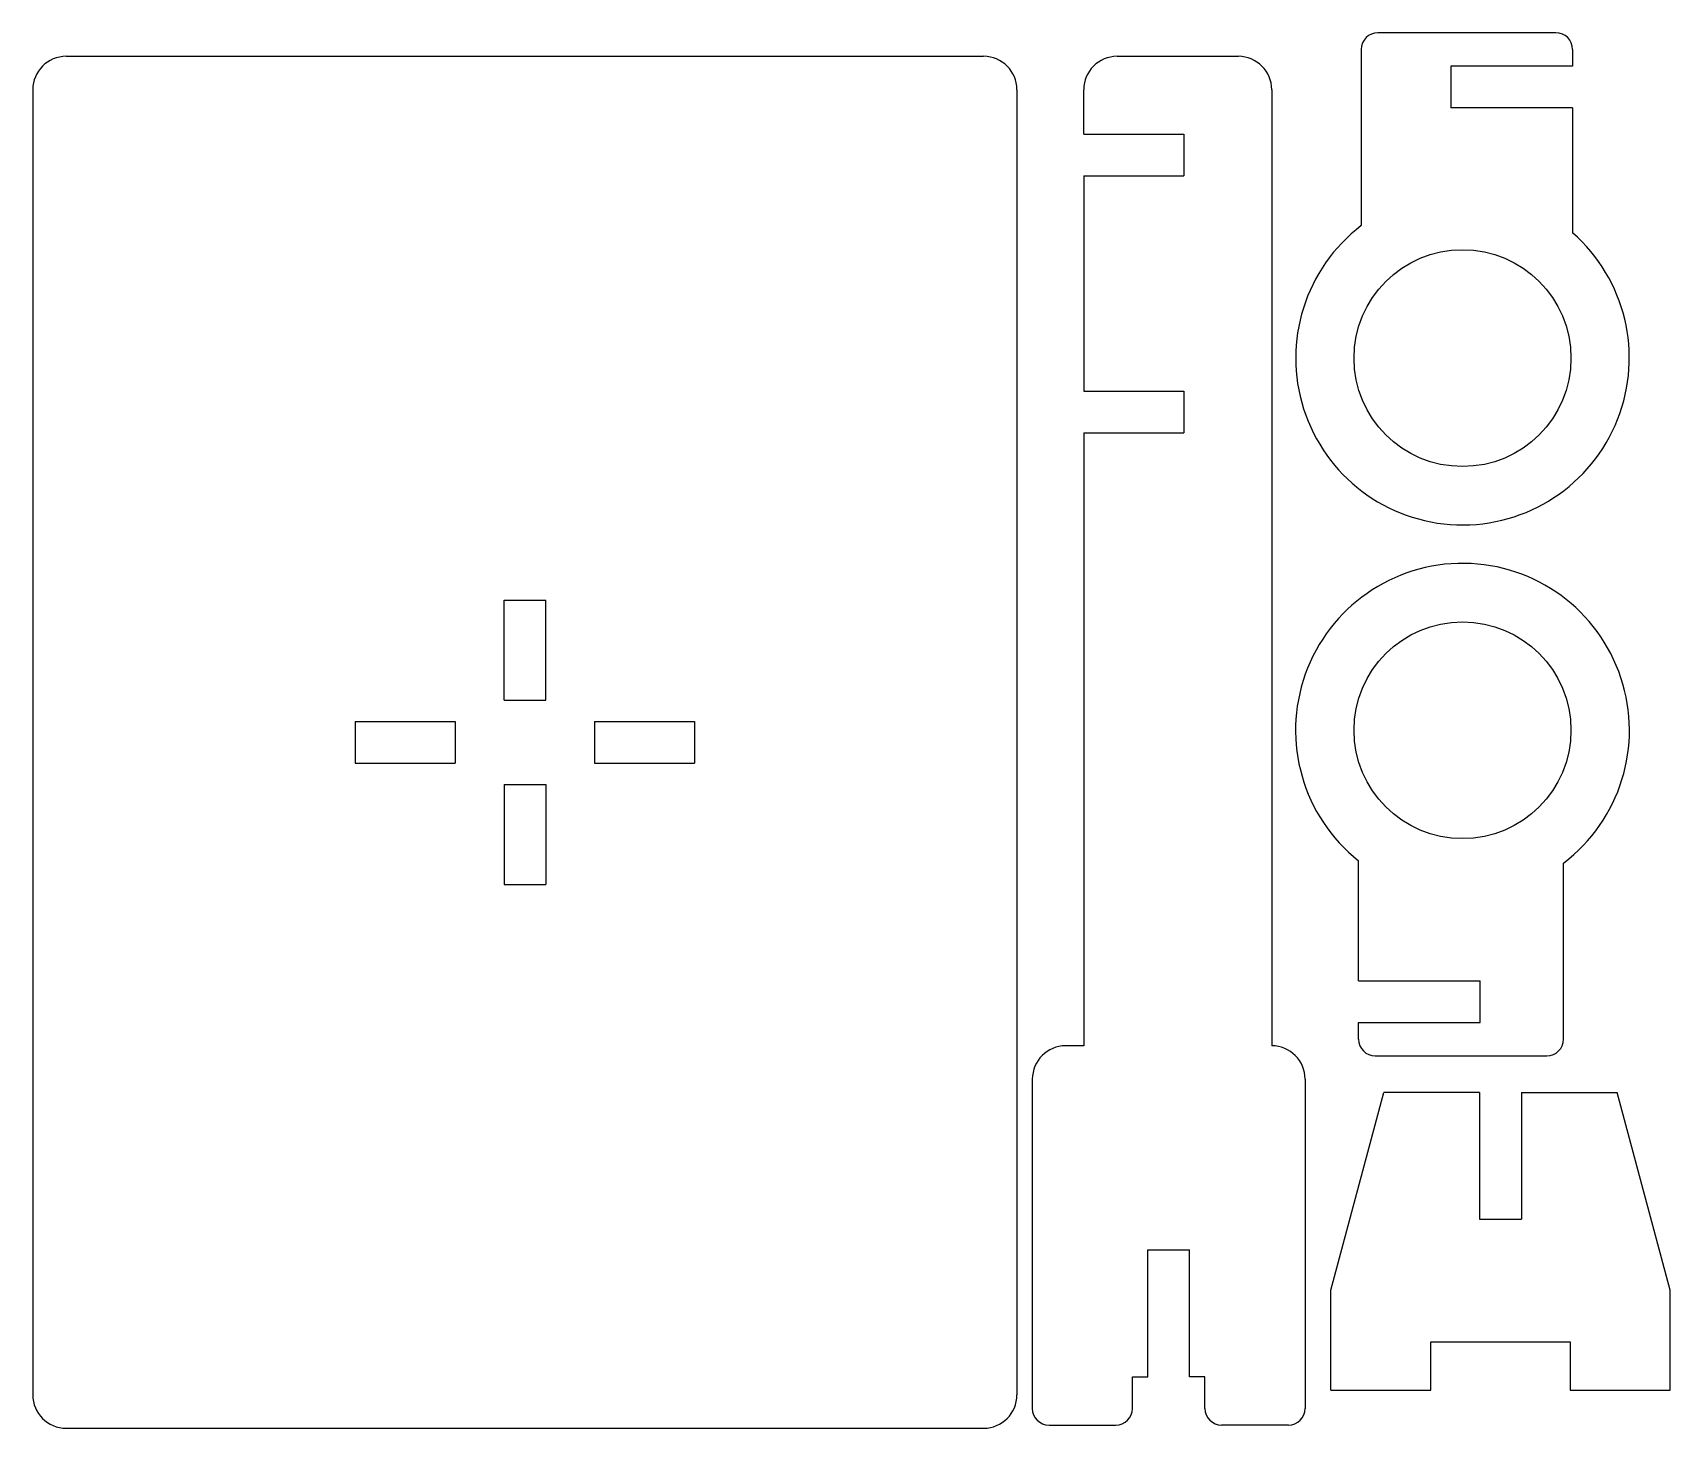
# Model space of a CAD drawing. Extents: x -2.13 to 2.78, y -1.98 to 2.2.
import ezdxf

# ---------------------------------------------------------------- set-up
doc = ezdxf.new("R2010")
doc.units = 0
doc.header["$MEASUREMENT"] = 0
doc.layers.add('MODELSKETCH_VISIBLE', color=7, linetype='CONTINUOUS')

msp = doc.modelspace()

# ---------------------------------------------------------------- linework, layer by layer
at = {"layer": 'MODELSKETCH_VISIBLE'}
for p, q in [((2.4367, 2.2025), (1.9032, 2.2025)), ((-2.0286, 2.1318), (0.7214, 2.1318)), ((1.1214, 2.1318), (1.4849, 2.1318)), ((1.8532, 2.1525), (1.8532, 1.6243)), ((2.4867, 2.1525), (2.4867, 2.1025)), ((2.4867, 2.1025), (2.1222, 2.1025)), ((2.1222, 2.1025), (2.1222, 1.9775)), ((-2.1286, 2.0318), (-2.1286, -1.8808)), ((0.8214, 2.0318), (0.8214, -1.8808)), ((1.0214, 1.8986), (1.0214, 2.0318)), ((1.5849, 2.0318), (1.5849, -0.8342)), ((2.4867, 1.9775), (2.1222, 1.9775)), ((2.4867, 1.9775), (2.4867, 1.6029)), ((1.0214, 1.8986), (1.3214, 1.8986)), ((1.3214, 1.8986), (1.3214, 1.7736)), ((1.0214, 1.7736), (1.3214, 1.7736)), ((1.0214, 1.7736), (1.0214, 1.1283)), ((1.0214, 1.1283), (1.3214, 1.1283)), ((1.3214, 1.1283), (1.3214, 1.0033)), ((1.0214, 1.0033), (1.3214, 1.0033)), ((1.0214, 1.0033), (1.0214, -0.8342)), ((-0.7161, 0.2015), (-0.7161, 0.5015)), ((-0.7161, 0.5015), (-0.5911, 0.5015)), ((-0.5911, 0.2015), (-0.5911, 0.5015)), ((-0.7161, 0.2015), (-0.5911, 0.2015)), ((-1.1624, 0.138), (-1.1624, 0.013)), ((-1.1624, 0.138), (-0.8624, 0.138)), ((-0.8624, 0.138), (-0.8624, 0.013)), ((-0.4449, 0.138), (-0.4449, 0.013)), ((-0.4449, 0.138), (-0.1449, 0.138)), ((-0.1449, 0.138), (-0.1449, 0.013)), ((-1.1624, 0.013), (-0.8624, 0.013)), ((-0.4449, 0.013), (-0.1449, 0.013)), ((-0.7161, -0.0506), (-0.7161, -0.3506)), ((-0.7161, -0.0506), (-0.5911, -0.0506)), ((-0.5911, -0.0506), (-0.5911, -0.3506)), ((1.8453, -0.6395), (1.8453, -0.2798)), ((2.4596, -0.8145), (2.4596, -0.2866)), ((-0.7161, -0.3506), (-0.5911, -0.3506)), ((1.8453, -0.6395), (2.2097, -0.6395)), ((2.2097, -0.7645), (2.2097, -0.6395)), ((1.8453, -0.8145), (1.8453, -0.7645)), ((1.8453, -0.7645), (2.2097, -0.7645)), ((1.0214, -0.8342), (0.9674, -0.8342)), ((1.8953, -0.8645), (2.4096, -0.8645)), ((0.8674, -0.9342), (0.8674, -1.9212)), ((1.6849, -0.9342), (1.6849, -1.9212)), ((1.7619, -1.5666), (1.9207, -0.9743)), ((2.2082, -0.9743), (1.9207, -0.9743)), ((2.2082, -0.9743), (2.2082, -1.3543)), ((2.3332, -0.9743), (2.3332, -1.3543)), ((2.3332, -0.9743), (2.6207, -0.9743)), ((2.7794, -1.5666), (2.6207, -0.9743)), ((2.2082, -1.3543), (2.3332, -1.3543)), ((1.2136, -1.4462), (1.3386, -1.4462)), ((1.2136, -1.8262), (1.2136, -1.4462)), ((1.3386, -1.8262), (1.3386, -1.4462)), ((1.7619, -1.8666), (1.7619, -1.5666)), ((2.7794, -1.8666), (2.7794, -1.5666)), ((2.0619, -1.8666), (2.0619, -1.7216)), ((2.0619, -1.7216), (2.4794, -1.7216)), ((2.4794, -1.7216), (2.4794, -1.8666)), ((1.1674, -1.8262), (1.2136, -1.8262)), ((1.1674, -1.9212), (1.1674, -1.8262)), ((1.3849, -1.8262), (1.3386, -1.8262)), ((1.3849, -1.9212), (1.3849, -1.8262)), ((1.7619, -1.8666), (2.0619, -1.8666)), ((2.4794, -1.8666), (2.7794, -1.8666)), ((-2.0286, -1.9808), (0.7214, -1.9808)), ((0.9174, -1.9712), (1.1174, -1.9712)), ((1.6349, -1.9712), (1.4349, -1.9712))]:
    msp.add_line(p, q, dxfattribs=at)
for centre in [(2.1568, 1.2271), (2.1568, 0.1116)]:
    msp.add_circle(centre, 0.325, dxfattribs=at)
for centre, radius, start, end in [((1.9032, 2.1525), 0.05, 90, 180), ((2.4367, 2.1525), 0.05, 0, 90), ((-2.0286, 2.0318), 0.1, 90, 180), ((0.7214, 2.0318), 0.1, 0, 90), ((1.1214, 2.0318), 0.1, 90, 180), ((1.4849, 2.0318), 0.1, 0, 90), ((2.1568, 1.2271), 0.5, 127.3931, 48.7236), ((2.1568, 0.1116), 0.5003, 307.2459, 231.4837), ((0.9674, -0.9342), 0.1, 90, 180), ((1.5849, -0.9342), 0.1, 0, 90), ((1.8953, -0.8145), 0.05, 180, 270), ((2.4096, -0.8145), 0.05, 270, 0), ((-2.0286, -1.8808), 0.1, 180, 270), ((0.7214, -1.8808), 0.1, 270, 0), ((0.9174, -1.9212), 0.05, 180, 270), ((1.1174, -1.9212), 0.05, 270, 0), ((1.4349, -1.9212), 0.05, 180, 270), ((1.6349, -1.9212), 0.05, 270, 0)]:
    msp.add_arc(centre, radius, start, end, dxfattribs=at)

doc.saveas('drawing.dxf')
